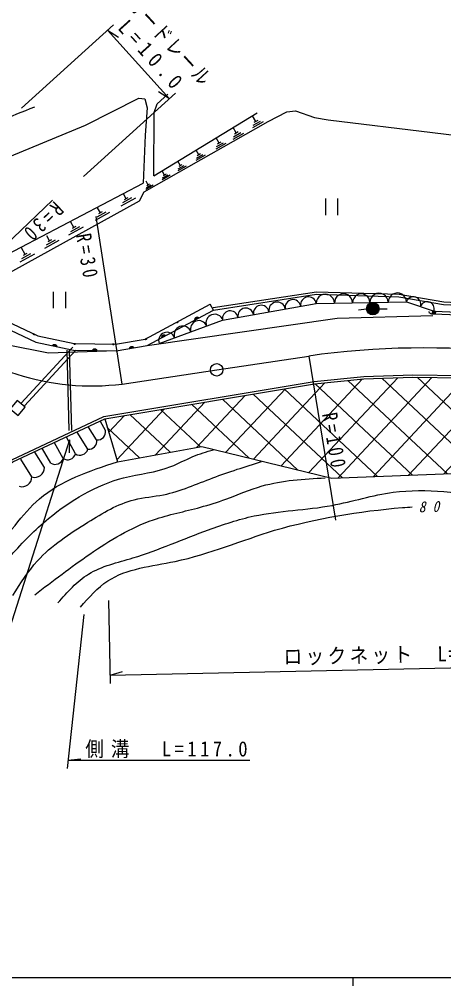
# Model space of a CAD drawing. Units: millimetres, scale not verified. Extents: x 40000 to 680000, y 20000 to 380000.
# Drawn here: x 227727 to 278992, y 204000 to 320612 of the extents above; entities that cross this region are included whole.
import ezdxf

# ---------------------------------------------------------------- set-up
doc = ezdxf.new("R2010")
doc.units = ezdxf.units.MM
doc.header["$LTSCALE"] = 1000
doc.layers.add('M-BGD', color=7, linetype='Continuous', lineweight=25)
doc.layers.add('M-TTL-BAND', color=7, linetype='Continuous', lineweight=25)
doc.styles.add('ＭＳ ゴシック', font='')
doc.styles.get('ＭＳ ゴシック').set_extended_font_data('MS Gothic')

msp = doc.modelspace()

# ---------------------------------------------------------------- hatches: boundary and pattern name
at = {"layer": 'M-BGD'}
h = msp.add_hatch(dxfattribs=at)
h.set_pattern_fill('USER', color=256, style=0, pattern_type=2)
h.set_pattern_definition([(226.9006, (282773, 414668), (2190.51, -2049.8), []), (316.9006, (282773, 414668), (2049.8, 2190.51), [])])
h.paths.add_polyline_path([(238044, 272414), (263392, 276618), (269355, 277227), (275258, 277423), (281172, 277336), (287302, 276810), (294723, 275627), (300504, 274444), (302744, 273787), (298841, 264152), (287280, 265245), (281048, 265834), (265468, 265249), (251180, 268676), (249777, 269052), (239573, 267224)])

# ---------------------------------------------------------------- linework, layer by layer
for p, q in [((227995, 309897), (239117, 319962)), ((238376, 319291), (245854, 311026)), ((238376, 319291), (239693, 318460)), ((246595, 311697), (235473, 301633)), ((245854, 311026), (244536, 311857)), ((243995, 301729), (256460, 309326)), ((257190, 308241), (255885, 307502)), ((256301, 308289), (255916, 308968)), ((255975, 307829), (256863, 308332)), ((256536, 308422), (256066, 308156)), ((254826, 306852), (253521, 306112)), ((253937, 306900), (253552, 307578)), ((253611, 306440), (254499, 306942)), ((254172, 307033), (253702, 306767)), ((252692, 305638), (251474, 304948)), ((251862, 305682), (251503, 306316)), ((251558, 305253), (252387, 305722)), ((252081, 305807), (251643, 305558)), ((249426, 304253), (249093, 304841)), ((249630, 304368), (249223, 304138)), ((247190, 302941), (246882, 303483)), ((250197, 304211), (249066, 303571)), ((249144, 303854), (249913, 304290)), ((245283, 301822), (245001, 302319)), ((247901, 302902), (246857, 302311)), ((246929, 302572), (247639, 302975)), ((247378, 303047), (247002, 302834)), ((243289, 300614), (243033, 301066)), ((245935, 301787), (244978, 301244)), ((245044, 301484), (245695, 301853)), ((245455, 301919), (245110, 301724)), ((243882, 300582), (243012, 300089)), ((243072, 300307), (243664, 300642)), ((243446, 300703), (243132, 300525)), ((231756, 298799), (216342, 284142)), ((241747, 299014), (239996, 298048)), ((241298, 299052), (240204, 298448)), ((240630, 298969), (240311, 299546)), ((240849, 299090), (240411, 298848)), ((264701, 298978), (264701, 296978)), ((266221, 296978), (266221, 298978)), ((237523, 297254), (237186, 297864)), ((237742, 297374), (237304, 297133)), ((238640, 297299), (236889, 296333)), ((240171, 276604), (237023, 296807)), ((238191, 297337), (237096, 296733)), ((235435, 295530), (233684, 294563)), ((234986, 295568), (233892, 294964)), ((234318, 295484), (233966, 296122)), ((234537, 295605), (234099, 295364)), ((232507, 293914), (230756, 292947)), ((232058, 293951), (230963, 293347)), ((231390, 293868), (231045, 294492)), ((231609, 293989), (231171, 293747)), ((228431, 292235), (227983, 293046)), ((229548, 292280), (227797, 291314)), ((229099, 292318), (228005, 291714)), ((228650, 292356), (228212, 292114)), ((231835, 287737), (231835, 285737)), ((233355, 285737), (233355, 287737)), ((251178, 285526), (250800, 286231)), ((252273, 284316), (263591, 286336)), ((263591, 286336), (274483, 286504)), ((274483, 286504), (277849, 285410)), ((249321, 284634), (248951, 284436)), ((248956, 284405), (249344, 284612)), ((249367, 284591), (248961, 284374)), ((248963, 284476), (249280, 284646)), ((249240, 284659), (248975, 284517)), ((249005, 284567), (249182, 284662)), ((269685, 285621), (268689, 285526)), ((271181, 285692), (272181, 285692)), ((277513, 285086), (277813, 285073)), ((277813, 285073), (286178, 284729)), ((244615, 281497), (252273, 284316)), ((246890, 284120), (246728, 284033)), ((246743, 284023), (246891, 284102)), ((246888, 284082), (246761, 284014)), ((246782, 284008), (246881, 284060)), ((246866, 284038), (246809, 284008)), ((229595, 282580), (229429, 282658)), ((229429, 282640), (229581, 282569)), ((229564, 282560), (229433, 282621)), ((229441, 282600), (229542, 282552)), ((229516, 282551), (229458, 282578)), ((245323, 282493), (244952, 282295)), ((244958, 282264), (245346, 282471)), ((245369, 282450), (244963, 282232)), ((244965, 282335), (245282, 282505)), ((245241, 282518), (244977, 282376)), ((245007, 282426), (245183, 282520)), ((227970, 274303), (234187, 281045)), ((232217, 281147), (231767, 281245)), ((231783, 281272), (232213, 281179)), ((232210, 281210), (231799, 281299)), ((231835, 281322), (232187, 281246)), ((232164, 281282), (231871, 281345)), ((231926, 281364), (232121, 281322)), ((234508, 281458), (234324, 281460)), ((234332, 281444), (234500, 281442)), ((234487, 281426), (234343, 281428)), ((234359, 281412), (234471, 281410)), ((234447, 281399), (234383, 281399)), ((239165, 281411), (238981, 281413)), ((238988, 281397), (239156, 281396)), ((239144, 281380), (239000, 281381)), ((239016, 281365), (239128, 281364)), ((239104, 281352), (239040, 281353)), ((241490, 281057), (241076, 280989)), ((241101, 281024), (241456, 281082)), ((241421, 281107), (241125, 281058)), ((241170, 281096), (241367, 281128)), ((243095, 282088), (242933, 282001)), ((242948, 281990), (243096, 282070)), ((243093, 282050), (242966, 281982)), ((242988, 281975), (243086, 282028)), ((243071, 282006), (243014, 281976)), ((228338, 273964), (234554, 280706)), ((233758, 270979), (233496, 280698)), ((234058, 270987), (233795, 280706)), ((237065, 280678), (236605, 280683)), ((236616, 280713), (237056, 280709)), ((237046, 280739), (236626, 280743)), ((236656, 280773), (237016, 280769)), ((236987, 280799), (236687, 280802)), ((236737, 280832), (236937, 280830)), ((241520, 281001), (241066, 280927)), ((241071, 280958), (241505, 281029)), ((262689, 279983), (265921, 260159)), ((238139, 270992), (237553, 272079)), ((236006, 268734), (234710, 270783)), ((237072, 269863), (236090, 271410)), ((233023, 267618), (231992, 269486)), ((234515, 268176), (233414, 270197)), ((233810, 269871), (233752, 268315)), ((230779, 266517), (229609, 268399)), ((231532, 267061), (230528, 268775)), ((229253, 265388), (227894, 267521)), ((238509, 250464), (238722, 240466)), ((235524, 248796), (233497, 230217)), ((238700, 241466), (303401, 242839)), ((238700, 241466), (240191, 241918)), ((233605, 231211), (235154, 231375)), ((233605, 231211), (255587, 231211))]:
    msp.add_line(p, q, dxfattribs=at)
for points in [[(243995, 301729), (244017, 309358), (244374, 310429), (245668, 311589)], [(217339, 288180), (214841, 292284), (213681, 293221), (211851, 293891), (211361, 294694), (211182, 295943), (212030, 296821), (216849, 300212), (221374, 301907), (235741, 307841), (242166, 311098), (242879, 311009), (243192, 309938), (242924, 306637), (242701, 300836)], [(257804, 308287), (260034, 309447), (261105, 309581), (263381, 308778), (265032, 308466), (290263, 305432), (297423, 304986), (303670, 304004), (308399, 303290), (310630, 302398)], [(223473, 284598), (219306, 286760), (223844, 288561), (242245, 298718), (242821, 299799), (257804, 308287)], [(217339, 288180), (220554, 289251), (242701, 300836)], [(251132, 285823), (263617, 287737), (273595, 287441), (279020, 286515), (287097, 286136), (301077, 283903)], [(251178, 285526), (263636, 287436), (273565, 287141), (278988, 286216), (287066, 285837), (301030, 283607)], [(223814, 285321), (229974, 282419), (234345, 281476), (239353, 281426), (242920, 282012), (250800, 286231)], [(239415, 280625), (231267, 280323), (226183, 281351), (223155, 282208), (219270, 283693), (217042, 285007)], [(223473, 284598), (229715, 281657), (234256, 280677), (239415, 280625), (243181, 281244), (251178, 285526)], [(243181, 281244), (266133, 284532), (277697, 284877)], [(277513, 285086), (277433, 285089), (277384, 285101), (277325, 285134), (277286, 285165), (277258, 285206), (277230, 285268), (277222, 285318), (277224, 285348)], [(277849, 285410), (288326, 284948), (294127, 284064), (301069, 282676)], [(240171, 276604), (251572, 278316), (262689, 279983)], [(223919, 265491), (226815, 267468), (237953, 272703), (263352, 276915), (269334, 277527), (275255, 277724), (281187, 277636), (287338, 277108), (294776, 275922), (300576, 274736), (306420, 273022), (310287, 271704), (334098, 259870), (339810, 257058), (344126, 254344)], [(224088, 265243), (226964, 267207), (238044, 272414), (263392, 276618), (269355, 277228), (275258, 277423), (281172, 277336), (287302, 276810), (294723, 275627), (300504, 274444), (306330, 272736), (310171, 271426), (333965, 259601), (339663, 256796), (343948, 254102)], [(238044, 272414), (239573, 267224), (249777, 269052), (265468, 265249), (281048, 265834), (298841, 264152), (302744, 273787)], [(233810, 269871), (223184, 236714), (192517, 236714)]]:
    msp.add_lwpolyline(points, dxfattribs=at)
for points in [[(248958, 284338), (248947, 284400), (248950, 284458), (248971, 284526), (249001, 284576), (249044, 284622), (249115, 284660), (249177, 284670), (249235, 284668), (249303, 284647), (249353, 284617), (249399, 284574)], [(246890, 284138), (246894, 284113), (246893, 284089), (246885, 284062), (246873, 284042), (246855, 284024), (246827, 284009), (246802, 284004), (246779, 284006), (246752, 284014), (246732, 284026), (246713, 284043)], [(229610, 282591), (229592, 282573), (229573, 282560), (229546, 282550), (229523, 282548), (229498, 282551), (229469, 282564), (229450, 282582), (229438, 282601), (229428, 282628), (229426, 282651), (229429, 282676)], [(244960, 282197), (244949, 282259), (244952, 282317), (244972, 282385), (245002, 282435), (245046, 282481), (245116, 282519), (245179, 282529), (245237, 282526), (245304, 282506), (245354, 282476), (245400, 282433)], [(231741, 281219), (231773, 281274), (231813, 281316), (231873, 281355), (231928, 281373), (231991, 281380), (232069, 281363), (232123, 281331), (232166, 281291), (232204, 281232), (232223, 281177), (232230, 281114)], [(234516, 281474), (234508, 281450), (234495, 281430), (234475, 281410), (234455, 281399), (234431, 281391), (234399, 281391), (234375, 281399), (234355, 281412), (234336, 281432), (234324, 281452), (234316, 281476)], [(239173, 281427), (239165, 281403), (239152, 281384), (239132, 281364), (239112, 281352), (239088, 281344), (239056, 281345), (239032, 281353), (239012, 281365), (238992, 281385), (238981, 281405), (238973, 281429)], [(241051, 280894), (241061, 280956), (241083, 281011), (241124, 281068), (241168, 281106), (241224, 281135), (241303, 281148), (241366, 281138), (241420, 281117), (241477, 281075), (241515, 281031), (241544, 280975)], [(243095, 282105), (243099, 282081), (243098, 282057), (243090, 282030), (243078, 282010), (243060, 281992), (243032, 281977), (243007, 281972), (242984, 281974), (242957, 281982), (242937, 281994), (242919, 282011)], [(236585, 280653), (236606, 280713), (236636, 280763), (236687, 280812), (236737, 280842), (236797, 280861), (236877, 280860), (236937, 280840), (236987, 280809), (237036, 280759), (237066, 280708), (237085, 280648)], [(227485, 274632), (226619, 273603), (227579, 272795), (228445, 273823)]]:
    msp.add_lwpolyline(points, close=True, dxfattribs=at)
for centre, radius in [((270431, 285692), 750), ((270431, 285692), 660), ((270431, 285692), 570), ((270431, 285692), 480), ((270431, 285692), 390), ((270431, 285692), 300), ((270431, 285692), 210), ((270431, 285692), 120), ((270431, 285692), 30), ((277821, 285273), 200), ((277821, 285273), 120), ((277821, 285273), 40), ((251572, 278316), 750)]:
    msp.add_circle(centre, radius, dxfattribs=at)
for centre, radius, start, end in [((262658, 286170), 950, 10.1173, 190.1173), ((264691, 286353), 1100, 0.88523, 180.88523), ((266890, 286387), 1100, 0.88523, 180.88523), ((269040, 286420), 1050, 0.88523, 180.88523), ((271190, 286453), 1100, 0.88523, 180.88523), ((273389, 286487), 1100, 0.88523, 180.88523), ((275339, 286226), 900, 341.99584, 161.99584), ((255078, 284817), 950, 10.1173, 190.1173), ((256949, 285151), 950, 10.1173, 190.1173), ((258868, 285493), 1000, 10.1173, 190.1173), ((260788, 285836), 950, 10.1173, 190.1173), ((277003, 285685), 850, 341.99584, 161.99584), ((251325, 283967), 1050, 20.21027, 200.21027), ((253208, 284483), 950, 10.1173, 190.1173), ((236483, 306376), 30000, 227.82793, 277.06113), ((247477, 282551), 1050, 20.21027, 200.21027), ((249401, 283259), 1000, 20.21027, 200.21027), ((245553, 281843), 1000, 20.21027, 200.21027), ((276630, 180960), 100000, 69.61578, 98.01395), ((237182, 270827), 971, 263.50647, 9.76668), ((236116, 269698), 971, 263.50647, 9.76668), ((235051, 269014), 995, 237.36723, 343.62744), ((232069, 267899), 995, 237.36723, 343.62744), ((233560, 268457), 995, 237.36723, 343.62744), ((229593, 266525), 1186, 253.36119, 359.6214), ((228067, 265396), 1186, 253.36119, 359.6214)]:
    msp.add_arc(centre, radius, start, end, dxfattribs=at)
for points, knots in [([(207252, 296345), (209775, 298488), (212299, 300630), (214991, 302553), (216947, 303950), (218991, 305232), (221119, 306343), (223849, 307767), (226716, 308909), (229584, 310051)], [0, 0, 0, 0, 1, 1, 1, 2, 2, 2, 3, 3, 3, 3]), ([(223343, 251929), (224458, 253277), (225574, 254624), (226738, 255927), (228147, 257504), (229627, 259016), (231264, 260378), (233919, 262588), (236987, 264405), (240316, 265282), (242230, 265765), (244232, 265928), (246050, 266639), (246946, 266990), (247797, 267474), (248690, 267847), (249497, 268183), (250338, 268430), (251180, 268676)], [0, 0, 0, 0, 1, 1, 1, 2, 2, 2, 3, 3, 3, 4, 4, 4, 5, 5, 5, 6, 6, 6, 6]), ([(220375, 252609), (221765, 253728), (223154, 254847), (224383, 256146), (226400, 258276), (227985, 260890), (230159, 262746), (232742, 264953), (236158, 266088), (239573, 267224)], [0, 0, 0, 0, 1, 1, 1, 2, 2, 2, 3, 3, 3, 3]), ([(226964, 251099), (227873, 252551), (228782, 254003), (229906, 255248), (231607, 257132), (233800, 258542), (236017, 259926), (237805, 261042), (239609, 262142), (241599, 262641), (242759, 262922), (243971, 263008), (245145, 263245), (247199, 263659), (249135, 264534), (251104, 265282), (253044, 266018), (255016, 266630), (256988, 267243)], [0, 0, 0, 0, 1, 1, 1, 2, 2, 2, 3, 3, 3, 4, 4, 4, 5, 5, 5, 6, 6, 6, 6]), ([(229604, 251175), (231783, 252843), (233961, 254511), (236243, 256078), (238659, 257739), (241191, 259286), (243938, 260227), (245777, 260857), (247712, 261215), (249595, 261736), (250641, 262017), (251671, 262344), (252688, 262717), (254147, 263251), (255580, 263878), (257064, 264301), (259512, 264999), (262098, 265140), (264683, 265282)], [0, 0, 0, 0, 1, 1, 1, 2, 2, 2, 3, 3, 3, 4, 4, 4, 5, 5, 5, 6, 6, 6, 6]), ([(232396, 250194), (233539, 251495), (234682, 252797), (236092, 253664), (237678, 254640), (239601, 255068), (241448, 255626), (244601, 256578), (247530, 257910), (250576, 259020), (252387, 259661), (254215, 260271), (256083, 260680), (259176, 261335), (262389, 261375), (265513, 261962), (267993, 262416), (270412, 263201), (272906, 263547), (274920, 263805), (276974, 263787), (279016, 263622), (283327, 263298), (287598, 262306), (291581, 260680), (294800, 259342), (297824, 257620), (300936, 256078), (304296, 254372), (307750, 252909), (311195, 251401), (313850, 250239), (316498, 249051), (319059, 247705), (323860, 245179), (328350, 242095), (332841, 239011)], [0, 0, 0, 0, 1, 1, 1, 2, 2, 2, 3, 3, 3, 4, 4, 4, 5, 5, 5, 6, 6, 6, 7, 7, 7, 8, 8, 8, 9, 9, 9, 10, 10, 10, 11, 11, 11, 12, 12, 12, 12]), ([(235109, 249663), (236139, 250846), (237169, 252029), (238410, 252845), (240701, 254353), (243711, 254608), (246543, 255203), (250756, 256087), (254572, 257720), (258566, 258974), (263595, 260357), (268741, 261269), (274007, 261686), (274402, 261719), (274798, 261750), (275195, 261777)], [0, 0, 0, 0, 1, 1, 1, 2, 2, 2, 3, 3, 3, 4, 4, 4, 5, 5, 5, 5])]:
    msp.add_open_spline(points, degree=3, knots=knots, dxfattribs=at)
at = {"layer": 'M-TTL-BAND'}
for p, q in [((40000, 205000), (579000, 205000)), ((268000, 205000), (268000, 204000))]:
    msp.add_line(p, q, dxfattribs=at)

# ---------------------------------------------------------------- texts
at = {"layer": 'M-BGD', "attachment_point": 7, "style": 'ＭＳ ゴシック'}
for s, insert, char_height, rotation in [('\\T1.15;\\W0.8;ガードレール', (240504, 322348), 1833, 312.6), ('\\T1.59;\\W0.9;L=10.0', (239499, 319492), 1833, 312.1), ('\\T1.45;\\W0.8;R=30', (231968, 298793), 1833, 223.8), ('\\T1.45;\\W0.8;R=30', (234539, 294595), 1833, 279.8), ('\\T1.42;\\W0.8;R=100', (264267, 272983), 1833, 279.7), ('\\T2.07;\\W0.9;\\Q15;80', (275981, 261094), 1320, 1.5), ('\\T1.18;\\W0.9;ロックネット\u3000L=64.0', (259670, 242603), 1833, 1)]:
    msp.add_mtext(s, dxfattribs=dict(at, insert=insert, char_height=char_height, rotation=rotation))
at = {"layer": 'M-BGD', "insert": (235705, 231458), "char_height": 1833, "attachment_point": 7, "style": 'ＭＳ ゴシック'}
msp.add_mtext('\\T1.37;\\W0.9;側溝\u3000L=117.0', dxfattribs=at)

doc.saveas('drawing.dxf')
